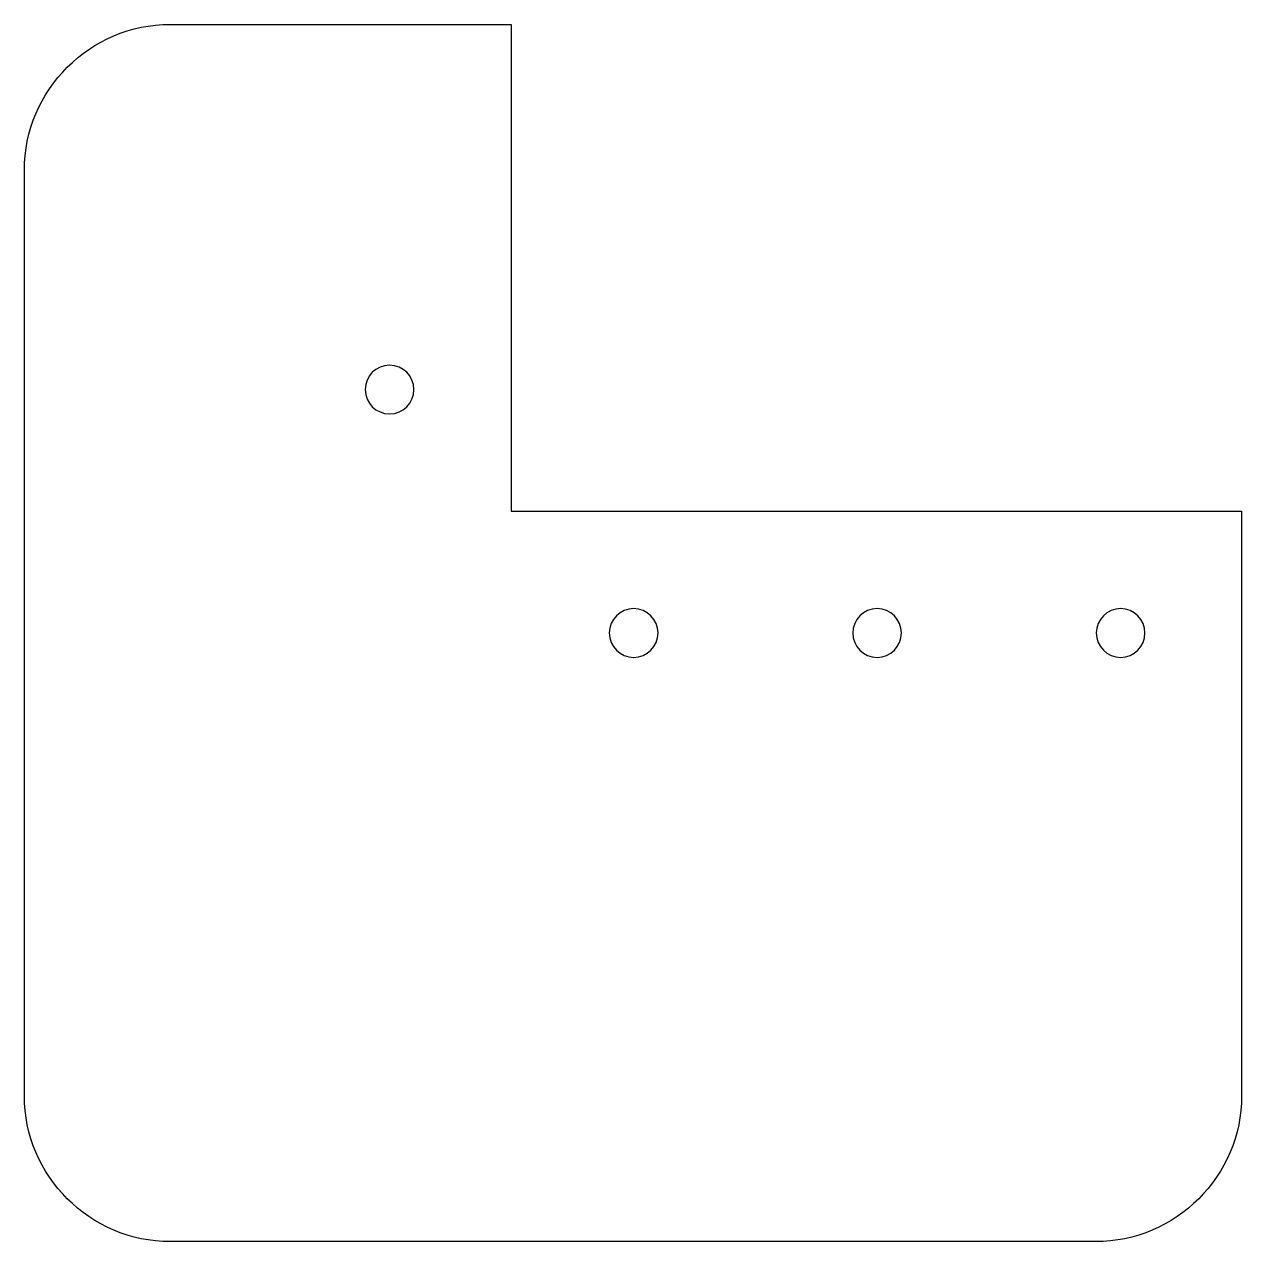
# Model space of a CAD drawing. Extents: x 0 to 100, y 0 to 100.
import ezdxf

# ---------------------------------------------------------------- set-up
doc = ezdxf.new("R2010")
doc.units = 0
doc.layers.add('LAYER_1', color=7, linetype='CONTINUOUS')

msp = doc.modelspace()

# ---------------------------------------------------------------- linework, layer by layer
at = {"layer": 'LAYER_1', "color": 7}
for points, knots in [([(40, 100), (40, 100), (12, 100), (12, 100), (5.4, 100), (0, 94.6), (0, 88), (0, 88), (0, 12), (0, 12), (0, 5.4), (5.4, 0), (12, 0), (12, 0), (88, 0), (88, 0), (94.6, 0), (100, 5.4), (100, 12), (100, 12), (100, 60), (100, 60), (100, 60), (40, 60), (40, 60), (40, 60), (40, 100), (40, 100)], [0, 0, 0, 0, 1, 1, 1, 2, 2, 2, 3, 3, 3, 4, 4, 4, 5, 5, 5, 6, 6, 6, 7, 7, 7, 8, 8, 8, 9, 9, 9, 9]), ([(32, 70), (32, 68.896), (31.104, 68), (30, 68), (28.895, 68), (28, 68.896), (28, 70), (28, 71.105), (28.895, 72), (30, 72), (31.104, 72), (32, 71.105), (32, 70)], [0, 0, 0, 0, 1, 1, 1, 2, 2, 2, 3, 3, 3, 4, 4, 4, 4]), ([(52.054, 50), (52.054, 48.895), (51.159, 48), (50.054, 48), (48.95, 48), (48.054, 48.895), (48.054, 50), (48.054, 51.104), (48.95, 52), (50.054, 52), (51.159, 52), (52.054, 51.104), (52.054, 50)], [0, 0, 0, 0, 1, 1, 1, 2, 2, 2, 3, 3, 3, 4, 4, 4, 4]), ([(72.054, 50), (72.054, 48.895), (71.159, 48), (70.054, 48), (68.95, 48), (68.054, 48.895), (68.054, 50), (68.054, 51.104), (68.95, 52), (70.054, 52), (71.159, 52), (72.054, 51.104), (72.054, 50)], [0, 0, 0, 0, 1, 1, 1, 2, 2, 2, 3, 3, 3, 4, 4, 4, 4]), ([(92.054, 50), (92.054, 48.895), (91.158, 48), (90.054, 48), (88.949, 48), (88.054, 48.895), (88.054, 50), (88.054, 51.104), (88.949, 52), (90.054, 52), (91.158, 52), (92.054, 51.104), (92.054, 50)], [0, 0, 0, 0, 1, 1, 1, 2, 2, 2, 3, 3, 3, 4, 4, 4, 4])]:
    msp.add_open_spline(points, degree=3, knots=knots, dxfattribs=at)

doc.saveas('drawing.dxf')
